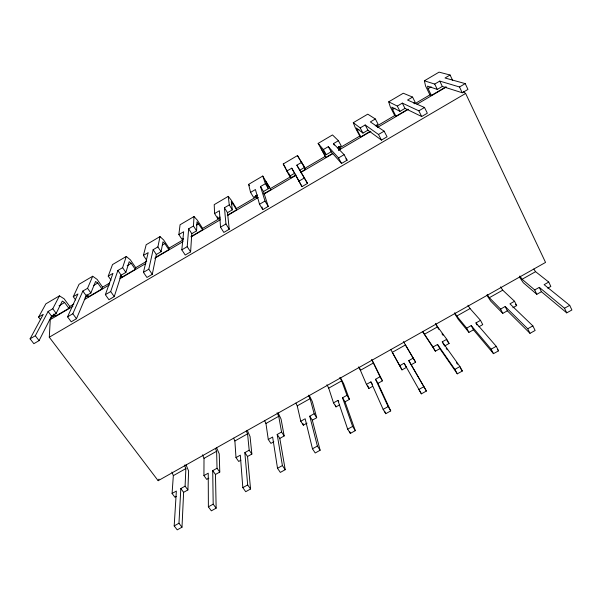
<?xml version="1.0" encoding="UTF-8"?>
<svg xmlns="http://www.w3.org/2000/svg" width="602" height="602" viewBox="0 0 602 602"><rect width="100%" height="100%" fill="white"/><g stroke="black" fill="none" stroke-linecap="round" stroke-linejoin="round"><path stroke-width="0.9" d="M208.849 478.184L206.697 479.388L203.927 475.595L204.01 458.363L202.513 454.834M191.052 236.578L202.603 229.798L202.626 228.406L197.433 220.279L194.017 216.547L180.066 224.764L178.862 234.577L182.022 239.408L183.618 238.467M176.333 496.417L174.911 497.214L172.074 493.467L176.356 491.066L174.189 525.915L177.221 529.858L181.992 527.202L183.625 492.331L187.899 489.93L188.622 471.073L186.048 464.797M187.899 489.93L185.092 486.16L185.875 468.574L184.423 465.03M178.862 234.577L183.655 231.755L181.812 249.838L185.22 255.03L190.608 251.869L191.79 233.666L196.583 230.852L196.974 221.807L202.603 229.798M181.992 527.202L178.967 523.251L180.811 488.568L185.092 486.16M463.472 91.76L465.639 93.453L545.555 262.419L158.153 480.697L49.281 337.21L50.267 319.609L51.494 317.186L54.978 315.139M196.583 230.852L193.453 225.991L194.017 216.547M172.074 493.467L173.338 475.633L171.916 472.073M190.608 251.869L187.214 246.669L188.652 228.82L193.453 225.991M155.88 257.235L168.831 249.634L169.064 248.122L163.752 240.1L160.019 236.578L146.166 244.743L143.419 255.429L146.647 260.192M143.419 255.429L148.175 252.629L143.434 272.352L146.926 277.454L152.276 274.324L156.339 254.495L161.095 251.704L162.946 241.831L164.813 243.577L168.831 249.634M161.095 251.704L157.897 246.91L160.019 236.578M152.276 274.324L148.792 269.207L153.134 249.717L157.897 246.91M120.603 275.866L121.634 277.349L135.299 269.327L135.743 267.694L146.745 261.23M111.069 280.148L108.232 276.13L112.958 273.353L105.365 294.679L108.947 299.706L114.252 296.598L121.16 275.167L125.886 272.39L129.167 261.712L131.191 263.36L135.299 269.327M105.365 294.679L110.685 291.556L117.879 270.456L122.605 267.672L126.262 256.475L130.318 259.786L135.743 267.694M108.232 276.13L112.514 264.571L126.262 256.475M86.808 294.679L88.396 296.876L101.956 288.907L102.611 287.162L109.654 283.023M75.679 299.999L73.271 296.696L77.959 293.942L67.552 316.848L71.224 321.799L76.484 318.721L86.199 295.71L90.879 292.956L95.583 281.48L97.765 283.023L101.956 288.907M67.552 316.848L72.827 313.755L82.843 291.067L87.538 288.305L92.7 276.243L97.072 279.358L102.611 287.162M53.811 314.071L55.429 316.231L68.899 308.322L69.764 306.456L73.798 304.085M73.271 296.696L79.05 284.294L92.7 276.243M55.429 316.231L56.061 314.959M40.582 319.692L38.611 317.088L43.261 314.349L30.1 338.821L33.847 343.689L39.07 340.634L51.539 316.08L56.189 313.349L62.284 301.075L64.617 302.52L68.899 308.322M30.1 338.821L35.33 335.75L48.107 311.497L52.773 308.758L59.432 295.853L64.098 298.765L69.764 306.456M158.153 480.697L158.996 479.124M38.611 317.088L45.872 303.844L59.432 295.853M227.315 215.283L236.616 209.82L236.42 208.548L231.349 200.308L228.263 196.365L214.207 204.65L214.583 213.567L217.661 218.466L220.069 217.051M257.618 194.988L253.57 197.366L250.567 192.392L248.603 184.378L262.758 176.04L270.877 189.69L263.849 193.821M286.83 171.058L283.241 163.97L297.501 155.564L304.65 167.348L299.743 170.231L307.509 183.399L301.986 186.635L291.737 168.176L286.83 171.058L289.75 176.108L294.649 173.225L291.737 168.176M332.229 153.66L325.885 157.385L318.142 143.404L332.5 134.938L338.414 140.71L341.221 145.857L337.692 147.934M369.583 131.725L360.801 136.88L359.8 136.067L355.18 127.421L353.291 122.688L367.762 114.162L375.355 118.985L378.079 124.208L375.234 125.878M408.028 109.143L395.966 116.224L394.731 115.546L390.246 106.78L388.704 101.821L403.28 93.235L412.573 97.08L415.222 102.378L413.785 103.22M445.969 86.854L431.393 95.417L429.918 94.875L425.561 85.988L424.38 80.796L439.069 72.142L450.085 75.017L452.644 80.39M214.583 213.567L219.406 210.723L220.505 227.15L223.824 232.417L229.257 229.234L227.503 212.687L224.441 207.765L229.279 204.913L228.263 196.365M250.567 192.392L255.436 189.532L259.515 204.266L262.743 209.624L268.221 206.411L263.488 191.541L260.508 186.545L265.384 183.678L262.758 176.04M299.743 170.231L296.846 165.166L301.76 162.277M318.142 143.404L323.372 149.559L328.316 146.655L338.512 157.935L341.552 163.458L347.121 160.192L344.096 154.661L333.463 143.622L338.414 140.71M353.291 122.688L360.192 127.902L365.173 124.968L378.5 134.479L381.45 140.093L387.063 136.797L384.136 131.176L370.358 121.92L375.355 118.985M388.704 101.821L397.297 106.072L402.317 103.115L418.834 110.828L421.678 116.525L427.345 113.206L424.508 107.495L407.546 100.045L412.573 97.08M424.38 80.796L434.697 84.069L439.753 81.097L459.499 86.974L465.226 83.618L467.957 89.42L462.246 92.768L442.335 86.447L439.753 81.097M450.085 75.017L445.021 77.997L465.226 83.618M59.056 305.786L64.617 302.52M93.761 285.371L97.765 283.023M127.165 265.723L131.191 263.36M162.517 244.931L164.813 243.577M196.365 225.02L198.675 223.658M231.228 204.514L232.786 203.596L236.616 209.82M360.801 136.88L357.31 130.348L358.912 129.407M395.966 116.224L392.579 109.602L394.995 108.179M431.393 95.417L428.105 88.705L431.182 86.891M227.503 212.687L232.327 209.842L231.251 201.64L232.786 203.596M263.488 191.541L268.349 188.682L265.768 181.322L270.877 189.69M325.885 157.385L321.197 148.702L326.216 154.676L331.145 151.779L341.552 163.458M357.31 130.348L356.376 127.993L362.953 133.095L367.92 130.175L381.45 140.093M392.579 109.602L391.819 107.133L399.976 111.34L404.98 108.398L421.678 116.525M428.105 88.705L427.525 86.124L437.285 89.412L442.335 86.447M85.1 297.448L88.328 295.552M119.821 277.048L121.386 276.13M169.064 248.122L183.317 239.746M202.626 228.406L220.166 218.097M236.42 208.548L256.497 196.756L256.821 197.953L255.406 195.597M270.464 188.546L290.683 176.672L291.233 177.74L295.951 174.971M325.118 156.445L304.747 168.41L305.387 169.425L300.669 172.195M338.429 146.557L339.287 148.122L359.8 136.067M376.453 126.285L394.731 115.546M414.71 103.807L429.918 94.875M338.565 149.936L340.153 149.01L338.821 146.579M50.267 319.609L72.94 306.298M84.272 299.638L109.376 284.897M119.896 278.718L145.804 263.503M154.714 258.273L183.046 241.628M191.143 236.872L220.294 219.76M227.579 215.478L258.341 197.411M264.007 194.085L295.59 175.536M300.443 172.684L332.831 153.668M338.497 150.334L370.885 131.319M377.356 127.511L408.126 109.444M417.028 104.214L446.18 87.094M143.434 272.352L148.792 269.207M181.812 249.838L187.214 246.669M220.505 227.15L225.953 223.952L224.441 207.765M259.515 204.266L265.008 201.045L260.508 186.545M298.848 181.194L304.386 177.951L296.846 165.166M338.512 157.935L344.096 154.661M378.5 134.479L384.136 131.176M418.834 110.828L424.508 107.495M49.281 337.21L465.639 93.453M173.338 475.633L185.875 468.574M204.01 458.363L216.622 451.259L215.411 448.445M240.86 460.237L238.701 461.448L235.992 457.595L234.878 440.988L247.572 433.831L246.301 431.032M273.82 441.755L270.923 443.381L268.274 439.483L265.949 423.492L278.734 416.291L277.07 412.822M307.012 423.146L303.355 425.193L300.774 421.234L297.23 405.876L310.09 398.637L308.359 395.183M339.701 404.822L336.021 406.884L333.5 402.873L328.707 388.155L341.658 380.863L339.859 377.439M372.608 386.371L368.906 388.448L366.452 384.377L360.402 370.305L373.436 362.968L371.562 359.575M422.822 331.582L424.418 334.26L437.624 326.826L446.782 339.295L449.077 343.494L444.562 346.03M454.676 312.731L456.745 316.058L470.042 308.57L480.516 320.362L482.744 324.621L478.951 326.743M487.191 294.416L489.336 297.712L502.723 290.172L514.529 301.263L516.689 305.583L512.874 307.727M519.872 275.994L522.1 279.26L535.577 271.675L548.746 282.067L550.83 286.447L547.752 288.17M203.927 475.595L208.232 473.18L208.382 506.846L211.347 510.842L216.148 508.171L215.471 474.474L212.717 470.659L217.029 468.243L216.622 451.259M235.992 457.595L240.326 455.165L242.824 487.635L245.714 491.699L250.552 489.005L247.535 456.497L244.841 452.629L249.183 450.198L247.572 433.831M268.274 439.483L272.631 437.029L277.514 468.288L280.336 472.412L285.213 469.695L279.81 438.399L277.183 434.478L281.555 432.025L278.734 416.291M300.774 421.234L305.169 418.774L312.468 448.799L315.215 452.982L320.121 450.251L312.31 420.173L309.744 416.2L314.146 413.732L310.09 398.637M333.5 402.873L337.925 400.39L338.76 401.73M337.925 400.39L347.67 429.166L350.349 433.41L355.293 430.656L352.629 426.404L342.53 397.802L346.963 395.311L341.658 380.863M366.452 384.377L370.9 381.879L372.533 384.595M370.9 381.879L383.143 409.383L385.739 413.694L390.721 410.918L388.132 406.598L375.543 379.275L380.005 376.769L373.436 362.968M399.63 365.76L404.115 363.239L406.493 367.37L402.016 369.876L392.301 352.343L405.424 344.954L415.636 362.238L411.158 364.759L408.788 360.621L413.281 358.092M424.418 334.26L433.034 347.008L437.549 344.472L454.864 369.387L457.309 373.827L462.366 371.005L459.928 366.558L442.259 341.831L446.782 339.295M456.745 316.058L466.678 328.128L471.223 325.577L491.127 349.16L493.497 353.667L498.584 350.831L496.236 346.316L475.956 322.913L480.516 320.362M489.336 297.712L500.593 309.089L505.176 306.523L527.713 328.76L530.001 333.327L535.133 330.475L532.86 325.893L509.947 303.844L514.529 301.263M522.1 279.26L534.704 289.946L539.317 287.357L564.525 308.232L566.73 312.867L571.9 309.985L569.71 305.342L544.125 284.663L548.746 282.067M215.471 474.474L219.775 472.058L219.233 453.848L216.539 447.617M247.535 456.497L251.862 454.066L250.056 436.51L247.234 430.325M279.81 438.399L284.174 435.953L281.066 419.06L278.132 412.912M312.31 420.173L316.705 417.713L312.287 401.496L309.225 395.394M355.293 430.656L345.036 401.827L349.453 399.352L343.712 383.813L340.521 377.763M390.721 410.918L377.981 383.354L382.436 380.855L372.028 360.011M422.566 331.529L435.359 351.184L439.866 348.663L457.309 373.827M454.615 313.476L458.272 319.353L468.928 332.364L473.465 329.821L493.497 353.667M486.92 295.273L490.713 301.105L502.775 313.386L507.351 310.82L530.001 333.327M519.398 276.973L523.326 282.759L536.818 294.295L541.424 291.722L566.73 312.867M174.189 525.915L178.967 523.251M208.382 506.846L213.191 504.16L212.717 470.659M242.824 487.635L247.67 484.934L244.841 452.629M277.514 468.288L282.398 465.564L277.183 434.478M312.468 448.799L317.382 446.052L309.744 416.2M347.67 429.166L352.629 426.404M383.143 409.383L388.132 406.598M423.898 386.657L418.872 389.456L421.392 393.836L426.412 391.037L408.788 360.621M454.864 369.387L459.928 366.558M491.127 349.16L496.236 346.316M527.713 328.76L532.86 325.893M564.525 308.232L569.71 305.342M51.494 317.186L54.699 315.674M515.357 304.326L516.689 305.583M339.287 148.122L340.153 149.01M345.849 158.853L347.121 160.192M497.387 349.438L498.584 350.831M35.33 335.75L39.07 340.634M48.107 311.497L51.539 316.08M180.811 488.568L183.625 492.331M52.773 308.758L56.189 313.349M72.827 313.755L76.484 318.721M213.191 504.16L216.148 508.171M441.973 333.794L443.064 335.284M446.887 340.514L449.077 343.494M82.843 291.067L86.199 295.71M217.029 468.243L219.775 472.058M87.538 288.305L90.879 292.956M446.18 348.295L447.256 349.815M456.429 362.682L457.505 364.195M460.206 367.98L462.366 371.005M248.603 184.378L249.567 185.74M110.685 291.556L114.252 296.598M247.67 484.934L250.552 489.005M117.879 270.456L121.16 275.167M533.771 269.064L535.577 271.675M122.605 267.672L125.886 272.39M249.183 450.198L251.862 454.066M282.398 465.564L285.213 469.695M153.134 249.717L156.339 254.495M281.555 432.025L284.174 435.953M500.548 286.883L502.723 290.172M317.382 446.052L320.121 450.251M188.652 228.82L191.79 233.666M314.146 413.732L316.705 417.713M467.942 305.259L470.042 308.57M304.65 167.348L300.541 160.854L301.745 163.029M225.953 223.952L229.257 229.234M342.53 397.802L345.036 401.827M229.279 204.913L232.327 209.842M346.963 395.311L349.453 399.352M435.6 323.485L437.624 326.826M435.667 324.154L438.798 329.324M283.241 163.97L285.807 168.251M287.545 171.382L286.274 169.252L289.75 176.108M265.008 201.045L268.221 206.411M415.636 362.238L403.475 341.59M375.543 379.275L377.981 383.354M265.384 183.678L268.349 188.682M380.005 376.769L382.436 380.855M411.158 364.759L426.412 391.037M288.907 173.609L291.233 177.74M304.386 177.951L307.509 183.399M303.115 165.43L305.387 169.425M390.728 349.469L402.016 369.876M404.115 363.239L421.392 393.836M323.372 149.559L326.216 154.676M433.034 347.008L435.359 351.184M297.501 155.564L299.931 159.944M328.316 146.655L331.145 151.779M437.549 344.472L439.866 348.663M333.463 143.622L334.268 145.097M442.259 341.831L444.178 345.33M294.649 173.225L301.986 186.635M359.101 367.288L360.327 369.553M358.551 366.904L360.402 370.305M360.192 127.902L362.953 133.095M466.678 328.128L468.928 332.364M365.173 124.968L367.92 130.175M471.223 325.577L473.465 329.821M475.956 322.913L477.077 325.042M326.939 384.716L328.707 388.155M397.297 106.072L399.976 111.34M500.593 309.089L502.775 313.386M402.317 103.115L404.98 108.398M505.176 306.523L507.351 310.82M295.868 403.114L297.23 405.876M534.704 289.946L536.818 294.295M434.697 84.069L437.285 89.412M539.317 287.357L541.424 291.722M459.499 86.974L462.246 92.768M264.647 420.7L265.949 423.492M384.61 411.174L385.739 413.694M233.629 438.181L234.878 440.988M367.814 385.92L368.906 388.448M349.747 431.657L350.349 433.41M335.442 405.123L336.021 406.884M261.983 206.953L262.743 209.624M302.949 423.462L303.355 425.193M217.563 216.758L217.661 218.466"/></g></svg>
